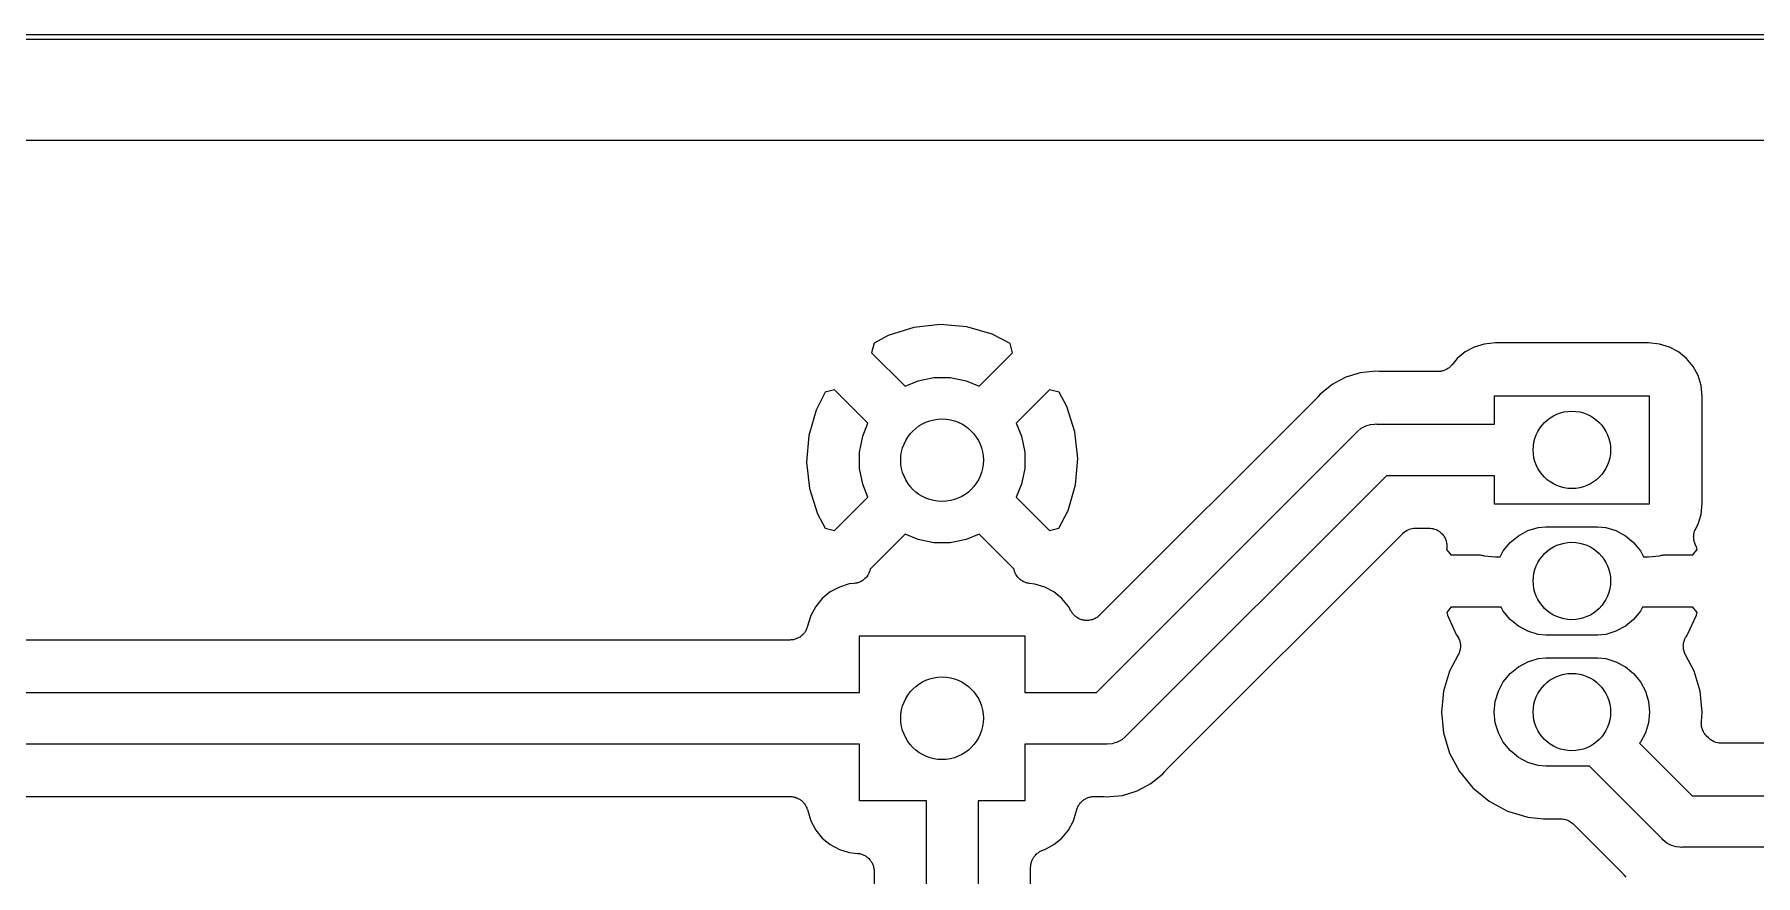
# Model space of a CAD drawing. Extents: x 93 to 144, y -123 to -68.
# Drawn here: x 110.71 to 127.38, y -76.12 to -67.97 of the extents above; entities that cross this region are included whole.
import ezdxf

# ---------------------------------------------------------------- set-up
doc = ezdxf.new("R2010")
doc.units = 0
doc.layers.add('BLACK', color=7, linetype='CONTINUOUS')

msp = doc.modelspace()

# ---------------------------------------------------------------- linework, layer by layer
at = {"layer": 'BLACK', "linetype": 'CONTINUOUS'}
for p, q in [((94.9988, -67.975), (142.001, -67.975)), ((141.999, -68.025), (95.0001, -68.025)), ((94.175, -69), (142.825, -69)), ((119.226, -70.8146), (118.979, -70.8931)), ((119.482, -70.7858), (119.226, -70.8146)), ((119.739, -70.8075), (119.482, -70.7858)), ((119.986, -70.8789), (119.739, -70.8075)), ((118.841, -70.9672), (118.818, -71.0588)), ((118.979, -70.8931), (118.841, -70.9672)), ((120.16, -70.9686), (119.986, -70.8789)), ((120.182, -71.0588), (120.16, -70.9686)), ((124.655, -71.0034), (124.566, -71.0506)), ((124.75, -70.9744), (124.655, -71.0034)), ((124.859, -70.9637), (124.75, -70.9744)), ((126.341, -70.9637), (124.859, -70.9637)), ((126.45, -70.9744), (126.341, -70.9637)), ((126.545, -71.0034), (126.45, -70.9744)), ((126.634, -71.0506), (126.545, -71.0034)), ((118.818, -71.0588), (119.142, -71.3825)), ((119.858, -71.3825), (120.182, -71.0588)), ((124.435, -71.1799), (124.429, -71.1853)), ((124.437, -71.178), (124.435, -71.1799)), ((124.489, -71.1141), (124.437, -71.178)), ((124.566, -71.0506), (124.489, -71.1141)), ((126.711, -71.114), (126.634, -71.0506)), ((126.774, -71.1914), (126.711, -71.114)), ((119.142, -71.3825), (119.267, -71.3307)), ((119.267, -71.3307), (119.421, -71.3)), ((119.421, -71.3), (119.579, -71.3)), ((119.579, -71.3), (119.733, -71.3307)), ((119.733, -71.3307), (119.858, -71.3825)), ((123.348, -71.3285), (123.277, -71.3667)), ((123.409, -71.2963), (123.348, -71.3285)), ((123.348, -71.3285), (123.348, -71.3285)), ((123.551, -71.253), (123.409, -71.2963)), ((123.671, -71.2412), (123.551, -71.253)), ((123.7, -71.2383), (123.671, -71.2412)), ((123.671, -71.2412), (123.671, -71.2412)), ((123.729, -71.2412), (123.7, -71.2383)), ((123.736, -71.2412), (123.729, -71.2412)), ((123.743, -71.242), (123.736, -71.2412)), ((123.746, -71.242), (123.743, -71.242)), ((124.301, -71.242), (123.746, -71.242)), ((124.309, -71.2413), (124.301, -71.242)), ((124.317, -71.2413), (124.309, -71.2413)), ((124.326, -71.2396), (124.317, -71.2413)), ((124.335, -71.2387), (124.326, -71.2396)), ((124.343, -71.2364), (124.335, -71.2387)), ((124.35, -71.235), (124.343, -71.2364)), ((124.359, -71.2315), (124.35, -71.235)), ((124.368, -71.2288), (124.359, -71.2315)), ((124.375, -71.2252), (124.368, -71.2288)), ((124.382, -71.2223), (124.375, -71.2252)), ((124.39, -71.2172), (124.382, -71.2223)), ((124.398, -71.2128), (124.39, -71.2172)), ((124.404, -71.2079), (124.398, -71.2128)), ((124.411, -71.2037), (124.404, -71.2079)), ((124.417, -71.1971), (124.411, -71.2037)), ((124.425, -71.1912), (124.417, -71.1971)), ((124.429, -71.1853), (124.425, -71.1912)), ((126.822, -71.2797), (126.774, -71.1914)), ((126.851, -71.3754), (126.822, -71.2797)), ((118.369, -71.4402), (118.279, -71.6138)), ((118.459, -71.418), (118.369, -71.4402)), ((118.782, -71.7417), (118.459, -71.418)), ((120.541, -71.418), (120.218, -71.7417)), ((120.633, -71.4406), (120.541, -71.418)), ((120.707, -71.5792), (120.633, -71.4406)), ((123.132, -71.4964), (121.026, -73.6019)), ((123.136, -71.4907), (123.132, -71.4964)), ((123.142, -71.4856), (123.136, -71.4907)), ((123.143, -71.4837), (123.142, -71.4856)), ((123.161, -71.4614), (123.143, -71.4837)), ((123.238, -71.3983), (123.161, -71.4614)), ((123.277, -71.3667), (123.238, -71.3983)), ((123.238, -71.3983), (123.238, -71.3983)), ((124.85, -71.75), (124.85, -71.475)), ((124.85, -71.475), (126.35, -71.475)), ((126.35, -71.475), (126.35, -72.525)), ((126.861, -71.4836), (126.851, -71.3754)), ((126.861, -72.5164), (126.861, -71.4836)), ((118.279, -71.6138), (118.208, -71.8614)), ((120.785, -71.8259), (120.707, -71.5792)), ((118.731, -71.8666), (118.782, -71.7417)), ((120.218, -71.7417), (120.269, -71.8666)), ((120.814, -72.0819), (120.785, -71.8259)), ((120.996, -74.35), (123.515, -71.8319)), ((123.515, -71.8319), (123.522, -71.8224)), ((123.522, -71.8224), (123.56, -71.7911)), ((123.56, -71.7911), (123.604, -71.7679)), ((123.604, -71.7679), (123.651, -71.7536)), ((123.651, -71.7536), (123.688, -71.75)), ((123.688, -71.75), (123.7, -71.7488)), ((123.688, -71.75), (123.688, -71.75)), ((123.7, -71.7488), (123.712, -71.75)), ((123.712, -71.75), (124.85, -71.75)), ((118.208, -71.8614), (118.186, -72.1181)), ((118.7, -72.0212), (118.731, -71.8666)), ((120.269, -71.8666), (120.3, -72.0212)), ((118.186, -72.1181), (118.215, -72.3741)), ((118.7, -72.1788), (118.7, -72.0212)), ((118.731, -72.3334), (118.7, -72.1788)), ((120.3, -72.1788), (120.269, -72.3334)), ((120.3, -72.0212), (120.3, -72.1788)), ((120.792, -72.3386), (120.814, -72.0819)), ((118.782, -72.4583), (118.731, -72.3334)), ((120.269, -72.3334), (120.218, -72.4583)), ((120.721, -72.5862), (120.792, -72.3386)), ((123.804, -72.25), (121.285, -74.7681)), ((124.85, -72.25), (123.804, -72.25)), ((124.85, -72.525), (124.85, -72.25)), ((118.215, -72.3741), (118.293, -72.6208)), ((118.459, -72.782), (118.782, -72.4583)), ((120.218, -72.4583), (120.541, -72.782)), ((118.293, -72.6208), (118.367, -72.7594)), ((120.631, -72.7598), (120.721, -72.5862)), ((126.35, -72.525), (124.85, -72.525)), ((126.822, -72.7203), (126.851, -72.6246)), ((126.851, -72.6246), (126.861, -72.5164)), ((118.367, -72.7594), (118.459, -72.782)), ((119.142, -72.8175), (118.804, -73.1557)), ((119.267, -72.8693), (119.142, -72.8175)), ((119.858, -72.8175), (119.733, -72.8693)), ((120.197, -73.1558), (119.858, -72.8175)), ((120.541, -72.782), (120.631, -72.7598)), ((121.668, -75.1036), (123.963, -72.8093)), ((123.963, -72.8088), (123.964, -72.8075)), ((123.963, -72.8093), (123.963, -72.8088)), ((123.963, -72.8088), (123.963, -72.8088)), ((123.963, -72.8088), (123.963, -72.8088)), ((123.964, -72.8075), (123.977, -72.7975)), ((123.977, -72.7975), (123.99, -72.7872)), ((123.99, -72.7868), (123.991, -72.7862)), ((123.99, -72.7872), (123.99, -72.7868)), ((123.991, -72.7862), (124.006, -72.7788)), ((124.006, -72.7788), (124.02, -72.7712)), ((124.02, -72.7712), (124.021, -72.7709)), ((124.021, -72.7705), (124.037, -72.766)), ((124.021, -72.7709), (124.021, -72.7705)), ((124.037, -72.766), (124.052, -72.7613)), ((124.052, -72.7613), (124.053, -72.7612)), ((124.053, -72.7612), (124.054, -72.761)), ((124.054, -72.761), (124.07, -72.7596)), ((124.07, -72.7596), (124.086, -72.758)), ((124.086, -72.758), (124.215, -72.758)), ((124.215, -72.758), (124.218, -72.758)), ((124.218, -72.758), (124.222, -72.7585)), ((124.222, -72.7585), (124.227, -72.7584)), ((124.227, -72.7584), (124.239, -72.7604)), ((124.239, -72.7604), (124.251, -72.7618)), ((124.251, -72.7618), (124.256, -72.7632)), ((124.256, -72.7632), (124.26, -72.764)), ((124.26, -72.764), (124.272, -72.7684)), ((124.272, -72.7684), (124.284, -72.7722)), ((124.284, -72.7722), (124.288, -72.7744)), ((124.288, -72.7744), (124.292, -72.776)), ((124.292, -72.776), (124.303, -72.7826)), ((124.303, -72.7826), (124.314, -72.7886)), ((124.314, -72.7886), (124.317, -72.7915)), ((124.317, -72.7915), (124.321, -72.794)), ((124.321, -72.794), (124.331, -72.8025)), ((124.331, -72.8025), (124.34, -72.8106)), ((124.34, -72.8106), (124.343, -72.8141)), ((124.343, -72.8141), (124.346, -72.8172)), ((124.346, -72.8172), (124.354, -72.8274)), ((124.354, -72.8274), (124.362, -72.8372)), ((124.362, -72.8372), (124.364, -72.8412)), ((124.364, -72.8412), (124.366, -72.8449)), ((124.366, -72.8449), (124.372, -72.8563)), ((125.002, -72.897), (125.082, -72.8314)), ((125.082, -72.8314), (125.173, -72.7826)), ((125.173, -72.7826), (125.272, -72.7526)), ((125.272, -72.7526), (125.349, -72.745)), ((125.349, -72.745), (125.851, -72.745)), ((125.851, -72.745), (125.928, -72.7526)), ((125.928, -72.7526), (126.027, -72.7826)), ((126.027, -72.7826), (126.118, -72.8314)), ((126.118, -72.8314), (126.198, -72.897)), ((126.779, -72.8469), (126.78, -72.8364)), ((126.78, -72.8534), (126.779, -72.8469)), ((126.78, -72.8258), (126.781, -72.8194)), ((126.78, -72.8364), (126.78, -72.8258)), ((126.781, -72.8194), (126.782, -72.8128)), ((126.782, -72.8128), (126.785, -72.8027)), ((126.785, -72.8027), (126.787, -72.7923)), ((126.787, -72.7923), (126.789, -72.7863)), ((126.789, -72.7863), (126.791, -72.78)), ((126.791, -72.78), (126.796, -72.7705)), ((126.796, -72.7705), (126.8, -72.7608)), ((126.8, -72.7608), (126.822, -72.7203)), ((119.421, -72.9), (119.267, -72.8693)), ((119.579, -72.9), (119.421, -72.9)), ((119.733, -72.8693), (119.579, -72.9)), ((124.372, -72.8563), (124.377, -72.8674)), ((124.377, -72.8674), (124.379, -72.8718)), ((124.379, -72.8718), (124.381, -72.876)), ((124.381, -72.876), (124.383, -72.8882)), ((124.383, -72.8882), (124.387, -72.9002)), ((124.387, -72.9002), (124.387, -72.9048)), ((124.387, -72.9048), (124.388, -72.9092)), ((124.388, -72.9557), (124.387, -72.9638)), ((124.387, -72.9638), (124.427, -73.016)), ((124.388, -72.9092), (124.389, -72.9217)), ((124.39, -72.9433), (124.388, -72.9557)), ((124.389, -72.9217), (124.39, -72.9342)), ((124.39, -72.9342), (124.39, -72.9388)), ((124.39, -72.9388), (124.39, -72.9433)), ((124.905, -73.0363), (124.936, -72.9769)), ((124.936, -72.9769), (125.002, -72.897)), ((126.198, -72.897), (126.264, -72.9769)), ((126.264, -72.9769), (126.295, -73.0363)), ((126.773, -73.016), (126.812, -72.9647)), ((126.78, -72.86), (126.78, -72.8534)), ((126.782, -72.8703), (126.78, -72.86)), ((126.783, -72.8808), (126.782, -72.8703)), ((126.785, -72.8871), (126.783, -72.8808)), ((126.787, -72.8935), (126.785, -72.8871)), ((126.791, -72.9033), (126.787, -72.8935)), ((126.794, -72.9133), (126.791, -72.9033)), ((126.795, -72.9155), (126.794, -72.9133)), ((126.806, -72.9393), (126.795, -72.9155)), ((126.812, -72.9647), (126.806, -72.9393)), ((118.797, -73.1819), (118.791, -73.1925)), ((118.798, -73.1768), (118.797, -73.1819)), ((118.8, -73.172), (118.798, -73.1768)), ((118.802, -73.1604), (118.8, -73.172)), ((118.804, -73.1557), (118.802, -73.1604)), ((120.197, -73.158), (120.197, -73.1558)), ((120.199, -73.1697), (120.197, -73.158)), ((120.201, -73.1745), (120.199, -73.1697)), ((120.203, -73.1796), (120.201, -73.1745)), ((120.208, -73.1903), (120.203, -73.1796)), ((124.427, -73.016), (124.693, -73.016)), ((124.693, -73.016), (124.695, -73.016)), ((124.695, -73.016), (124.703, -73.0168)), ((124.703, -73.0168), (124.71, -73.0169)), ((124.71, -73.0169), (124.719, -73.0187)), ((124.719, -73.0187), (124.729, -73.0198)), ((124.729, -73.0198), (124.736, -73.0221)), ((124.736, -73.0221), (124.743, -73.0235)), ((124.743, -73.0235), (124.75, -73.0256)), ((124.75, -73.0256), (124.859, -73.0363)), ((124.859, -73.0363), (124.905, -73.0363)), ((126.295, -73.0363), (126.341, -73.0363)), ((126.341, -73.0363), (126.45, -73.0256)), ((126.45, -73.0256), (126.457, -73.0235)), ((126.457, -73.0235), (126.459, -73.0228)), ((126.459, -73.0228), (126.466, -73.0215)), ((126.466, -73.0215), (126.473, -73.0193)), ((126.473, -73.0193), (126.483, -73.0184)), ((126.483, -73.0184), (126.492, -73.0166)), ((126.492, -73.0166), (126.5, -73.0167)), ((126.5, -73.0167), (126.507, -73.016)), ((126.507, -73.016), (126.773, -73.016)), ((118.505, -73.3284), (118.416, -73.3756)), ((118.6, -73.2993), (118.505, -73.3284)), ((118.65, -73.2945), (118.6, -73.2993)), ((118.662, -73.2922), (118.65, -73.2945)), ((118.673, -73.2906), (118.662, -73.2922)), ((118.678, -73.2888), (118.673, -73.2906)), ((118.683, -73.2878), (118.678, -73.2888)), ((118.694, -73.2833), (118.683, -73.2878)), ((118.706, -73.2794), (118.694, -73.2833)), ((118.71, -73.2768), (118.706, -73.2794)), ((118.715, -73.2748), (118.71, -73.2768)), ((118.725, -73.2682), (118.715, -73.2748)), ((118.735, -73.2622), (118.725, -73.2682)), ((118.739, -73.2588), (118.735, -73.2622)), ((118.743, -73.2559), (118.739, -73.2588)), ((118.752, -73.2475), (118.743, -73.2559)), ((118.761, -73.2396), (118.752, -73.2475)), ((118.764, -73.2355), (118.761, -73.2396)), ((118.768, -73.2318), (118.764, -73.2355)), ((118.774, -73.222), (118.768, -73.2318)), ((118.781, -73.2125), (118.774, -73.222)), ((118.784, -73.2078), (118.781, -73.2125)), ((118.787, -73.2035), (118.784, -73.2078)), ((118.791, -73.1925), (118.787, -73.2035)), ((120.212, -73.2013), (120.208, -73.1903)), ((120.215, -73.2057), (120.212, -73.2013)), ((120.217, -73.2104), (120.215, -73.2057)), ((120.224, -73.22), (120.217, -73.2104)), ((120.231, -73.2299), (120.224, -73.22)), ((120.235, -73.2337), (120.231, -73.2299)), ((120.238, -73.2379), (120.235, -73.2337)), ((120.246, -73.2458), (120.238, -73.2379)), ((120.255, -73.2543), (120.246, -73.2458)), ((120.259, -73.2573), (120.255, -73.2543)), ((120.263, -73.2608), (120.259, -73.2573)), ((120.273, -73.2669), (120.263, -73.2608)), ((120.283, -73.2736), (120.273, -73.2669)), ((120.288, -73.2757), (120.283, -73.2736)), ((120.292, -73.2784), (120.288, -73.2757)), ((120.303, -73.2824), (120.292, -73.2784)), ((120.314, -73.2871), (120.303, -73.2824)), ((120.319, -73.2882), (120.314, -73.2871)), ((120.324, -73.29), (120.319, -73.2882)), ((120.336, -73.2917), (120.324, -73.29)), ((120.348, -73.2942), (120.336, -73.2917)), ((120.35, -73.2945), (120.348, -73.2942)), ((120.4, -73.2994), (120.35, -73.2945)), ((120.495, -73.3284), (120.4, -73.2994)), ((120.584, -73.3756), (120.495, -73.3284)), ((118.339, -73.4391), (118.276, -73.5164)), ((118.416, -73.3756), (118.339, -73.4391)), ((120.661, -73.439), (120.584, -73.3756)), ((120.724, -73.5164), (120.661, -73.439)), ((118.228, -73.6047), (118.194, -73.7169)), ((118.276, -73.5164), (118.228, -73.6047)), ((120.748, -73.5606), (120.724, -73.5164)), ((120.753, -73.5673), (120.748, -73.5606)), ((120.756, -73.5745), (120.753, -73.5673)), ((120.762, -73.5815), (120.756, -73.5745)), ((120.767, -73.589), (120.762, -73.5815)), ((120.773, -73.5947), (120.767, -73.589)), ((120.778, -73.601), (120.773, -73.5947)), ((120.785, -73.6068), (120.778, -73.601)), ((120.791, -73.6132), (120.785, -73.6068)), ((120.798, -73.6177), (120.791, -73.6132)), ((120.804, -73.6229), (120.798, -73.6177)), ((120.812, -73.6272), (120.804, -73.6229)), ((120.82, -73.6323), (120.812, -73.6272)), ((120.827, -73.6354), (120.82, -73.6323)), ((120.834, -73.6392), (120.827, -73.6354)), ((120.843, -73.6419), (120.834, -73.6392)), ((120.851, -73.6454), (120.843, -73.6419)), ((120.859, -73.647), (120.851, -73.6454)), ((120.867, -73.6494), (120.859, -73.647)), ((120.876, -73.6504), (120.867, -73.6494)), ((120.884, -73.6522), (120.876, -73.6504)), ((120.893, -73.6523), (120.884, -73.6522)), ((120.901, -73.6531), (120.893, -73.6523)), ((120.91, -73.6523), (120.901, -73.6531)), ((120.919, -73.6524), (120.91, -73.6523)), ((120.927, -73.6509), (120.919, -73.6524)), ((120.935, -73.6501), (120.927, -73.6509)), ((120.943, -73.6476), (120.935, -73.6501)), ((120.952, -73.6459), (120.943, -73.6476)), ((120.96, -73.6429), (120.952, -73.6459)), ((120.967, -73.6406), (120.96, -73.6429)), ((120.975, -73.6365), (120.967, -73.6406)), ((120.984, -73.633), (120.975, -73.6365)), ((120.991, -73.6286), (120.984, -73.633)), ((120.998, -73.6249), (120.991, -73.6286)), ((121.005, -73.6192), (120.998, -73.6249)), ((121.012, -73.6143), (121.005, -73.6192)), ((121.018, -73.6086), (121.012, -73.6143)), ((121.024, -73.6036), (121.018, -73.6086)), ((121.026, -73.6019), (121.024, -73.6036)), ((124.427, -73.524), (124.388, -73.5753)), ((124.388, -73.5753), (124.394, -73.6007)), ((124.394, -73.6007), (124.479, -73.7875)), ((124.915, -73.524), (124.427, -73.524)), ((124.936, -73.5631), (124.915, -73.524)), ((125.002, -73.643), (124.936, -73.5631)), ((125.082, -73.7086), (125.002, -73.643)), ((126.198, -73.643), (126.118, -73.7086)), ((126.264, -73.5631), (126.198, -73.643)), ((126.285, -73.524), (126.264, -73.5631)), ((126.773, -73.524), (126.285, -73.524)), ((126.721, -73.7875), (126.806, -73.6007)), ((126.812, -73.5753), (126.773, -73.524)), ((126.806, -73.6007), (126.812, -73.5753)), ((118.027, -73.842), (110.146, -73.842)), ((118.035, -73.8412), (118.027, -73.842)), ((118.043, -73.8413), (118.035, -73.8412)), ((118.052, -73.8396), (118.043, -73.8413)), ((118.061, -73.8387), (118.052, -73.8396)), ((118.068, -73.8364), (118.061, -73.8387)), ((118.076, -73.8349), (118.068, -73.8364)), ((118.085, -73.8315), (118.076, -73.8349)), ((118.093, -73.8288), (118.085, -73.8315)), ((118.1, -73.8251), (118.093, -73.8288)), ((118.108, -73.8221), (118.1, -73.8251)), ((118.115, -73.8171), (118.108, -73.8221)), ((118.124, -73.8128), (118.115, -73.8171)), ((118.13, -73.8078), (118.124, -73.8128)), ((118.136, -73.8035), (118.13, -73.8078)), ((118.143, -73.797), (118.136, -73.8035)), ((118.15, -73.7912), (118.143, -73.797)), ((118.155, -73.7851), (118.15, -73.7912)), ((118.161, -73.7796), (118.155, -73.7851)), ((118.166, -73.772), (118.161, -73.7796)), ((118.172, -73.7649), (118.166, -73.772)), ((118.176, -73.7579), (118.172, -73.7649)), ((118.18, -73.7514), (118.176, -73.7579)), ((118.184, -73.7429), (118.18, -73.7514)), ((118.188, -73.7348), (118.184, -73.7429)), ((118.19, -73.7273), (118.188, -73.7348)), ((118.194, -73.72), (118.19, -73.7273)), ((118.194, -73.7169), (118.194, -73.7181)), ((118.194, -73.7181), (118.194, -73.72)), ((118.7, -74.35), (118.7, -73.8)), ((118.7, -73.8), (120.3, -73.8)), ((120.3, -73.8), (120.3, -74.35)), ((124.479, -73.7875), (124.488, -73.8005)), ((124.488, -73.8005), (124.49, -73.8025)), ((124.49, -73.8025), (124.495, -73.8118)), ((124.495, -73.8118), (124.501, -73.8206)), ((124.501, -73.8206), (124.503, -73.8266)), ((124.503, -73.8266), (124.506, -73.8323)), ((124.506, -73.8323), (124.51, -73.8424)), ((124.51, -73.8424), (124.514, -73.8522)), ((125.173, -73.7574), (125.082, -73.7086)), ((125.272, -73.7874), (125.173, -73.7574)), ((125.349, -73.795), (125.272, -73.7874)), ((125.851, -73.795), (125.349, -73.795)), ((125.928, -73.7874), (125.851, -73.795)), ((126.027, -73.7574), (125.928, -73.7874)), ((126.118, -73.7086), (126.027, -73.7574)), ((126.687, -73.8499), (126.691, -73.8401)), ((126.691, -73.8401), (126.695, -73.8301)), ((126.695, -73.8301), (126.698, -73.8244)), ((126.698, -73.8244), (126.7, -73.8185)), ((126.7, -73.8185), (126.706, -73.8097)), ((126.706, -73.8097), (126.712, -73.8005)), ((126.712, -73.8005), (126.721, -73.7875)), ((124.5, -73.9849), (124.416, -74.1428)), ((124.504, -73.9751), (124.5, -73.9849)), ((124.509, -73.9656), (124.504, -73.9751)), ((124.511, -73.9594), (124.509, -73.9656)), ((124.513, -73.9534), (124.511, -73.9594)), ((124.516, -73.943), (124.513, -73.9534)), ((124.514, -73.8522), (124.515, -73.8586)), ((124.515, -73.8586), (124.517, -73.8648)), ((124.518, -73.9327), (124.516, -73.943)), ((124.517, -73.8648), (124.518, -73.8753)), ((124.518, -73.8753), (124.52, -73.8857)), ((124.519, -73.9263), (124.518, -73.9327)), ((124.52, -73.9199), (124.519, -73.9263)), ((124.52, -73.8857), (124.52, -73.8922)), ((124.52, -73.8922), (124.521, -73.8987)), ((124.521, -73.8987), (124.52, -73.9093)), ((124.52, -73.9093), (124.52, -73.9199)), ((125.272, -74.0226), (125.349, -74.015)), ((125.349, -74.015), (125.851, -74.015)), ((125.851, -74.015), (125.928, -74.0226)), ((126.679, -73.8962), (126.68, -73.8898)), ((126.68, -73.9068), (126.679, -73.8962)), ((126.68, -73.8833), (126.682, -73.8729)), ((126.68, -73.8898), (126.68, -73.8833)), ((126.68, -73.9175), (126.68, -73.9068)), ((126.681, -73.9238), (126.68, -73.9175)), ((126.681, -73.9303), (126.681, -73.9238)), ((126.684, -73.9406), (126.681, -73.9303)), ((126.682, -73.8729), (126.684, -73.8624)), ((126.684, -73.8624), (126.686, -73.8562)), ((126.686, -73.951), (126.684, -73.9406)), ((126.686, -73.8562), (126.687, -73.8499)), ((126.688, -73.9571), (126.686, -73.951)), ((126.69, -73.9633), (126.688, -73.9571)), ((126.695, -73.9729), (126.69, -73.9633)), ((126.698, -73.9828), (126.695, -73.9729)), ((126.7, -73.9849), (126.698, -73.9828)), ((126.784, -74.1428), (126.7, -73.9849)), ((124.416, -74.1428), (124.357, -74.3375)), ((124.936, -74.2469), (125.002, -74.167)), ((125.002, -74.167), (125.082, -74.1014)), ((125.082, -74.1014), (125.173, -74.0526)), ((125.173, -74.0526), (125.272, -74.0226)), ((125.928, -74.0226), (126.027, -74.0526)), ((126.027, -74.0526), (126.118, -74.1014)), ((126.118, -74.1014), (126.198, -74.167)), ((126.198, -74.167), (126.264, -74.2469)), ((126.843, -74.3375), (126.784, -74.1428)), ((124.357, -74.3375), (124.337, -74.54)), ((124.858, -74.4371), (124.888, -74.3381)), ((124.888, -74.3381), (124.936, -74.2469)), ((126.264, -74.2469), (126.312, -74.3381)), ((126.312, -74.3381), (126.342, -74.4371)), ((126.863, -74.54), (126.843, -74.3375)), ((110.112, -74.35), (118.7, -74.35)), ((120.3, -74.35), (120.996, -74.35)), ((124.847, -74.54), (124.858, -74.4371)), ((126.342, -74.4371), (126.353, -74.54)), ((124.337, -74.54), (124.357, -74.7425)), ((124.858, -74.6429), (124.847, -74.54)), ((124.888, -74.7419), (124.858, -74.6429)), ((126.342, -74.6429), (126.312, -74.7419)), ((126.353, -74.54), (126.342, -74.6429)), ((126.853, -74.6468), (126.854, -74.6392)), ((126.854, -74.6563), (126.853, -74.6468)), ((126.854, -74.6315), (126.863, -74.54)), ((126.854, -74.6392), (126.854, -74.6315)), ((126.854, -74.6657), (126.854, -74.6563)), ((126.855, -74.6732), (126.854, -74.6657)), ((126.856, -74.6809), (126.855, -74.6732)), ((126.859, -74.6899), (126.856, -74.6809)), ((121.149, -74.8464), (121.1, -74.8512)), ((121.163, -74.842), (121.149, -74.8464)), ((121.196, -74.8321), (121.163, -74.842)), ((121.24, -74.8089), (121.196, -74.8321)), ((121.278, -74.7776), (121.24, -74.8089)), ((121.285, -74.7681), (121.278, -74.7776)), ((124.357, -74.7425), (124.416, -74.9372)), ((124.936, -74.8331), (124.888, -74.7419)), ((125.002, -74.913), (124.936, -74.8331)), ((126.264, -74.8331), (126.256, -74.8424)), ((126.256, -74.8424), (126.764, -75.35)), ((126.312, -74.7419), (126.264, -74.8331)), ((126.861, -74.6992), (126.859, -74.6899)), ((126.864, -74.7063), (126.861, -74.6992)), ((126.866, -74.7137), (126.864, -74.7063)), ((126.87, -74.722), (126.866, -74.7137)), ((126.874, -74.7308), (126.87, -74.722)), ((126.878, -74.7372), (126.874, -74.7308)), ((126.881, -74.744), (126.878, -74.7372)), ((126.887, -74.7514), (126.881, -74.744)), ((126.892, -74.7592), (126.887, -74.7514)), ((126.898, -74.7647), (126.892, -74.7592)), ((126.903, -74.7707), (126.898, -74.7647)), ((126.904, -74.7724), (126.903, -74.7707)), ((126.923, -74.7907), (126.904, -74.7724)), ((126.935, -74.801), (126.923, -74.7907)), ((126.948, -74.8114), (126.935, -74.801)), ((126.948, -74.8118), (126.948, -74.8114)), ((126.949, -74.8124), (126.948, -74.8118)), ((126.963, -74.82), (126.949, -74.8124)), ((126.978, -74.8278), (126.963, -74.82)), ((126.978, -74.8281), (126.978, -74.8278)), ((126.979, -74.8286), (126.978, -74.8281)), ((126.995, -74.8333), (126.979, -74.8286)), ((127.01, -74.8382), (126.995, -74.8333)), ((127.011, -74.8383), (127.01, -74.8382)), ((127.012, -74.8385), (127.011, -74.8383)), ((127.028, -74.8402), (127.012, -74.8385)), ((127.044, -74.842), (127.028, -74.8402)), ((127.046, -74.842), (127.044, -74.842)), ((130.814, -74.842), (127.046, -74.842)), ((127.046, -74.842), (127.046, -74.842)), ((127.046, -74.842), (127.046, -74.842)), ((127.046, -74.842), (127.046, -74.842)), ((118.7, -74.85), (110.204, -74.85)), ((118.7, -75.4), (118.7, -74.85)), ((121.088, -74.85), (120.3, -74.85)), ((120.3, -74.85), (120.3, -75.4)), ((121.1, -74.8512), (121.088, -74.85)), ((124.416, -74.9372), (124.512, -75.1167)), ((125.082, -74.9786), (125.002, -74.913)), ((125.173, -75.0274), (125.082, -74.9786)), ((121.523, -75.2333), (121.639, -75.1386)), ((121.639, -75.1386), (121.657, -75.1163)), ((121.657, -75.1163), (121.658, -75.1144)), ((121.658, -75.1144), (121.664, -75.1093)), ((121.664, -75.1093), (121.668, -75.1036)), ((124.512, -75.1167), (124.641, -75.274)), ((125.272, -75.0574), (125.173, -75.0274)), ((125.349, -75.065), (125.272, -75.0574)), ((125.771, -75.065), (125.349, -75.065)), ((126.475, -75.7681), (125.771, -75.065)), ((121.129, -75.3588), (121.249, -75.347)), ((121.249, -75.347), (121.391, -75.3037)), ((121.391, -75.3037), (121.523, -75.2333)), ((124.641, -75.274), (124.798, -75.4031)), ((110.486, -75.358), (118.027, -75.358)), ((118.027, -75.358), (118.029, -75.358)), ((118.029, -75.358), (118.037, -75.3589)), ((118.037, -75.3589), (118.045, -75.3589)), ((118.045, -75.3589), (118.054, -75.3608)), ((118.054, -75.3608), (118.063, -75.3618)), ((118.063, -75.3618), (118.071, -75.3642)), ((118.071, -75.3642), (118.078, -75.3658)), ((118.078, -75.3658), (118.087, -75.3694)), ((118.087, -75.3694), (118.096, -75.3722)), ((118.096, -75.3722), (118.103, -75.376)), ((118.103, -75.376), (118.11, -75.379)), ((118.11, -75.379), (118.118, -75.3842)), ((118.118, -75.3842), (118.126, -75.3886)), ((118.126, -75.3886), (118.132, -75.3937)), ((118.132, -75.3937), (118.138, -75.3981)), ((118.138, -75.3981), (118.145, -75.4046)), ((118.145, -75.4046), (118.152, -75.4106)), ((118.152, -75.4106), (118.157, -75.4167)), ((118.157, -75.4167), (118.162, -75.4223)), ((118.162, -75.4223), (118.167, -75.43)), ((118.167, -75.43), (118.173, -75.4372)), ((118.173, -75.4372), (118.177, -75.4442)), ((118.177, -75.4442), (118.181, -75.4507)), ((118.181, -75.4507), (118.185, -75.4593)), ((118.185, -75.4593), (118.189, -75.4674)), ((118.189, -75.4674), (118.191, -75.475)), ((118.191, -75.475), (118.194, -75.4823)), ((118.194, -75.4823), (118.195, -75.484)), ((118.195, -75.484), (118.228, -75.5953)), ((119.35, -75.4), (118.7, -75.4)), ((119.35, -78.8376), (119.35, -75.4)), ((120.3, -75.4), (119.85, -75.4)), ((119.85, -75.4), (119.85, -78.8376)), ((120.772, -75.5953), (120.806, -75.4831)), ((120.806, -75.48), (120.81, -75.4727)), ((120.806, -75.4819), (120.806, -75.48)), ((120.806, -75.4831), (120.806, -75.4819)), ((120.81, -75.4727), (120.812, -75.4652)), ((120.812, -75.4652), (120.816, -75.4571)), ((120.816, -75.4571), (120.82, -75.4486)), ((120.82, -75.4486), (120.824, -75.4421)), ((120.824, -75.4421), (120.828, -75.4351)), ((120.828, -75.4351), (120.834, -75.428)), ((120.834, -75.428), (120.839, -75.4204)), ((120.839, -75.4204), (120.845, -75.4149)), ((120.845, -75.4149), (120.85, -75.4088)), ((120.85, -75.4088), (120.857, -75.403)), ((120.857, -75.403), (120.864, -75.3965)), ((120.864, -75.3965), (120.87, -75.3922)), ((120.87, -75.3922), (120.876, -75.3872)), ((120.876, -75.3872), (120.885, -75.3829)), ((120.885, -75.3829), (120.892, -75.3779)), ((120.892, -75.3779), (120.9, -75.3749)), ((120.9, -75.3749), (120.907, -75.3712)), ((120.907, -75.3712), (120.915, -75.3685)), ((120.915, -75.3685), (120.924, -75.3651)), ((120.924, -75.3651), (120.932, -75.3636)), ((120.932, -75.3636), (120.939, -75.3613)), ((120.939, -75.3613), (120.948, -75.3604)), ((120.948, -75.3604), (120.957, -75.3587)), ((120.957, -75.3587), (120.965, -75.3588)), ((120.965, -75.3588), (120.973, -75.358)), ((120.973, -75.358), (121.054, -75.358)), ((121.054, -75.358), (121.057, -75.358)), ((121.057, -75.358), (121.064, -75.3588)), ((121.064, -75.3588), (121.071, -75.3588)), ((121.071, -75.3588), (121.1, -75.3617)), ((121.1, -75.3617), (121.129, -75.3588)), ((121.129, -75.3588), (121.129, -75.3588)), ((124.798, -75.4031), (124.978, -75.499)), ((124.978, -75.499), (125.172, -75.5581)), ((126.764, -75.35), (131.096, -75.35)), ((118.228, -75.5953), (118.276, -75.6836)), ((120.724, -75.6836), (120.772, -75.5953)), ((125.172, -75.5581), (125.324, -75.573)), ((125.324, -75.573), (125.489, -75.573)), ((125.489, -75.573), (125.489, -75.573)), ((125.489, -75.573), (125.489, -75.573)), ((125.489, -75.573), (125.489, -75.573)), ((125.489, -75.573), (125.491, -75.573)), ((125.491, -75.573), (125.507, -75.5748)), ((125.507, -75.5748), (125.523, -75.5765)), ((125.523, -75.5765), (125.524, -75.5767)), ((125.524, -75.5767), (125.525, -75.5768)), ((125.525, -75.5768), (125.54, -75.5817)), ((125.54, -75.5817), (125.556, -75.5864)), ((125.556, -75.5864), (125.557, -75.5869)), ((125.557, -75.5869), (125.557, -75.5872)), ((125.557, -75.5872), (125.572, -75.5949)), ((125.572, -75.5949), (125.586, -75.6026)), ((125.586, -75.6026), (125.587, -75.6032)), ((125.587, -75.6032), (125.587, -75.6036)), ((125.587, -75.6036), (125.6, -75.614)), ((125.6, -75.614), (125.612, -75.6243)), ((125.612, -75.6243), (126.092, -76.1036)), ((118.276, -75.6836), (118.339, -75.7609)), ((118.339, -75.7609), (118.416, -75.8244)), ((118.416, -75.8244), (118.505, -75.8716)), ((120.495, -75.8716), (120.584, -75.8244)), ((120.584, -75.8244), (120.661, -75.7609)), ((120.661, -75.7609), (120.724, -75.6836)), ((126.482, -75.7776), (126.475, -75.7681)), ((126.52, -75.8089), (126.482, -75.7776)), ((126.564, -75.8321), (126.52, -75.8089)), ((126.611, -75.8464), (126.564, -75.8321)), ((126.648, -75.85), (126.611, -75.8464)), ((118.505, -75.8716), (118.6, -75.9006)), ((118.6, -75.9006), (118.684, -75.9089)), ((118.684, -75.9089), (118.687, -75.9092)), ((118.687, -75.9092), (118.694, -75.9108)), ((118.694, -75.9108), (118.702, -75.9116)), ((118.702, -75.9116), (118.711, -75.9144)), ((118.711, -75.9144), (118.72, -75.9163)), ((118.72, -75.9163), (118.727, -75.9194)), ((118.727, -75.9194), (118.735, -75.9217)), ((118.735, -75.9217), (118.743, -75.9261)), ((118.743, -75.9261), (118.751, -75.9297)), ((118.751, -75.9297), (118.758, -75.9342)), ((118.758, -75.9342), (118.765, -75.938)), ((118.765, -75.938), (118.772, -75.9438)), ((118.772, -75.9438), (118.78, -75.949)), ((118.78, -75.949), (118.785, -75.9547)), ((118.785, -75.9547), (118.791, -75.9597)), ((118.791, -75.9597), (118.797, -75.9669)), ((118.797, -75.9669), (118.803, -75.9735)), ((118.803, -75.9735), (118.808, -75.9801)), ((118.808, -75.9801), (118.813, -75.9862)), ((118.813, -75.9862), (118.817, -75.9943)), ((118.817, -75.9943), (118.822, -76.002)), ((118.822, -76.002), (118.825, -76.0094)), ((118.825, -76.0094), (118.829, -76.0164)), ((120.359, -76.025), (120.361, -76.0159)), ((120.361, -76.0159), (120.362, -76.0067)), ((120.362, -76.0067), (120.364, -75.9992)), ((120.364, -75.9992), (120.366, -75.9915)), ((120.366, -75.9915), (120.369, -75.983)), ((120.369, -75.983), (120.372, -75.9741)), ((120.372, -75.9741), (120.376, -75.9672)), ((120.376, -75.9672), (120.379, -75.96)), ((120.379, -75.96), (120.384, -75.9523)), ((120.384, -75.9523), (120.389, -75.9442)), ((120.389, -75.9442), (120.394, -75.9382)), ((120.394, -75.9382), (120.398, -75.9317)), ((120.398, -75.9317), (120.405, -75.9251)), ((120.405, -75.9251), (120.411, -75.918)), ((120.411, -75.918), (120.417, -75.9131)), ((120.417, -75.9131), (120.422, -75.9076)), ((120.422, -75.9076), (120.43, -75.9024)), ((120.43, -75.9024), (120.437, -75.8966)), ((120.437, -75.8966), (120.444, -75.893)), ((120.444, -75.893), (120.451, -75.8886)), ((120.451, -75.8886), (120.459, -75.8851)), ((120.459, -75.8851), (120.467, -75.8808)), ((120.467, -75.8808), (120.475, -75.8786)), ((120.475, -75.8786), (120.482, -75.8756)), ((120.482, -75.8756), (120.495, -75.8716)), ((126.66, -75.8512), (126.648, -75.85)), ((126.648, -75.85), (126.648, -75.85)), ((126.672, -75.85), (126.66, -75.8512)), ((131.188, -75.85), (126.672, -75.85)), ((118.829, -76.0164), (118.831, -76.0252)), ((118.831, -76.0252), (118.835, -76.0337)), ((118.835, -76.0337), (118.836, -76.0415)), ((118.836, -76.0415), (118.839, -76.0491)), ((118.839, -76.0491), (118.84, -76.0582)), ((118.84, -76.0582), (118.841, -76.0673)), ((118.841, -76.0673), (118.841, -76.0752)), ((118.841, -76.0752), (118.842, -76.0831)), ((118.842, -76.0831), (118.842, -78.4398)), ((120.358, -76.0406), (120.359, -76.0328)), ((120.358, -76.0431), (120.358, -76.0406)), ((120.358, -78.4398), (120.358, -76.0431)), ((120.359, -76.0328), (120.359, -76.025)), ((126.092, -76.1036), (126.093, -76.1053)), ((126.093, -76.1053), (126.098, -76.1111)), ((126.098, -76.1111), (126.103, -76.1163)), ((126.103, -76.1163), (126.121, -76.1386))]:
    msp.add_line(p, q, dxfattribs=at)
at = {"layer": 'BLACK'}
for centre, radius in [((125.6, -72), 0.375), ((125.6, -72), 0.375), ((119.5, -72.1), 0.4), ((119.5, -72.1), 0.4), ((125.6, -73.27), 0.375), ((125.6, -73.27), 0.375), ((125.6, -74.54), 0.375), ((125.6, -74.54), 0.375), ((119.5, -74.6), 0.4), ((119.5, -74.6), 0.4)]:
    msp.add_circle(centre, radius, dxfattribs=at)

doc.saveas('drawing.dxf')
